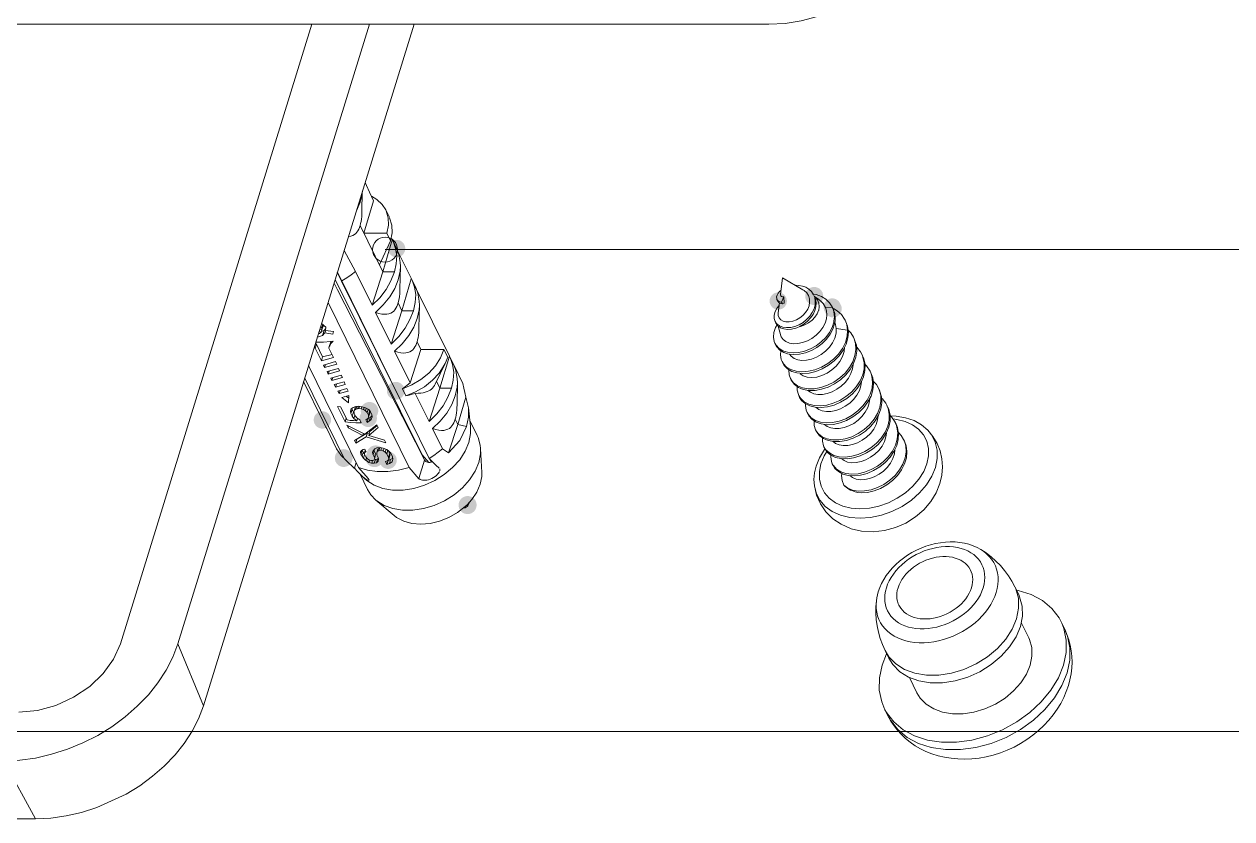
# Model space of a CAD drawing. Header units: millimetres. Extents: x 0 to 260, y 22 to 203.
# Drawn here: x 92.14 to 109.76, y 33.95 to 45.55 of the extents above; entities that cross this region are included whole.
import ezdxf

# ---------------------------------------------------------------- set-up
doc = ezdxf.new("R2010")
doc.units = ezdxf.units.MM

msp = doc.modelspace()

# ---------------------------------------------------------------- hatches: boundary and pattern name
h = msp.add_hatch(color=7)
edge = h.paths.add_edge_path()
edge.add_arc((97.571454, 42.271915), 0.126935, 0, 360)
h = msp.add_hatch(color=7)
edge = h.paths.add_edge_path()
edge.add_arc((103.140157, 41.50614), 0.126264, 0, 360)
h = msp.add_hatch(color=7)
edge = h.paths.add_edge_path()
edge.add_arc((103.664385, 41.579412), 0.131782, 0, 360)
h = msp.add_hatch(color=7)
edge = h.paths.add_edge_path()
edge.add_arc((103.92731, 41.418898), 0.126607, 0, 360)
h = msp.add_hatch(color=7)
edge = h.paths.add_edge_path()
edge.add_arc((103.939728, 41.393392), 0.126672, 0, 360)
h = msp.add_hatch(color=7)
edge = h.paths.add_edge_path()
edge.add_arc((97.559354, 40.196664), 0.12984, 0, 360)
h = msp.add_hatch(color=7)
edge = h.paths.add_edge_path()
edge.add_arc((97.17592, 39.904811), 0.128596, 0, 360)
h = msp.add_hatch(color=7)
edge = h.paths.add_edge_path()
edge.add_arc((96.488885, 39.770826), 0.126837, 0, 360)
h = msp.add_hatch(color=7)
edge = h.paths.add_edge_path()
edge.add_arc((97.157505, 39.794533), 0.126935, 0, 360)
h = msp.add_hatch(color=7)
edge = h.paths.add_edge_path()
edge.add_arc((96.799718, 39.214884), 0.130112, 0, 360)
h = msp.add_hatch(color=7)
edge = h.paths.add_edge_path()
edge.add_arc((97.247992, 39.21252), 0.130087, 0, 360)
h = msp.add_hatch(color=7)
edge = h.paths.add_edge_path()
edge.add_arc((97.265561, 39.269388), 0.130087, 0, 360)
h = msp.add_hatch(color=7)
edge = h.paths.add_edge_path()
edge.add_arc((97.44777, 39.182146), 0.126308, 0, 360)
h = msp.add_hatch(color=7)
edge = h.paths.add_edge_path()
edge.add_arc((98.607492, 38.528801), 0.131782, 0, 360)

# ---------------------------------------------------------------- linework, layer by layer
at = {"color": 7, "lineweight": 0}
for points in [[(104.415343, 46.014076), (104.371246, 45.982678), (104.161784, 45.852195), (103.940151, 45.743142), (103.711551, 45.657594), (103.475543, 45.595328), (103.240946, 45.558639), (103.004232, 45.546292)], [(103.004408, 45.546574), (40.881653, 45.546574)], [(96.336062, 45.546574), (93.541709, 36.504174)], [(97.173733, 45.546574), (94.37938, 36.504174)], [(97.826936, 45.546574), (94.753183, 35.599652)], [(97.11309, 43.236303), (97.194582, 43.053212)], [(97.039571, 42.948296), (97.067088, 43.074943), (97.068852, 43.090818)], [(97.065747, 42.811841), (97.071039, 43.100413)], [(97.194582, 43.053353), (97.203754, 43.032539)], [(97.203895, 43.03268), (97.232823, 42.967416)], [(97.414221, 42.834948), (97.362363, 42.914676), (97.281224, 42.989465), (97.204671, 43.03462)], [(96.981504, 42.807396), (96.988559, 42.821154), (97.039712, 42.948154)], [(97.232823, 42.967592), (97.093828, 42.495929)], [(97.429038, 42.495929), (97.453027, 42.610934), (97.449852, 42.721706), (97.41916, 42.824365), (97.414221, 42.834948)], [(97.414221, 42.834948), (97.466079, 42.728762)], [(97.038336, 42.608959), (97.04645, 42.636828), (97.053153, 42.66752), (97.058445, 42.702092), (97.062325, 42.740545), (97.065148, 42.784642), (97.065853, 42.810747)], [(97.484494, 42.382934), (97.507425, 42.501467), (97.502839, 42.615414), (97.470031, 42.720542)], [(96.868509, 42.444599), (96.905198, 42.451302), (96.931656, 42.46118), (96.95494, 42.474938), (96.974342, 42.491166), (96.991276, 42.510216), (97.00574, 42.531383), (97.018087, 42.554666), (97.029023, 42.580772), (97.038195, 42.608994)], [(97.371323, 41.930602), (97.038301, 42.608994)], [(97.093828, 42.495929), (97.428967, 42.495929)], [(97.484494, 42.382934), (97.429108, 42.495823)], [(97.484494, 42.382934), (97.3201, 42.035448)], [(97.371323, 41.930602), (97.508907, 42.39768)], [(97.508942, 42.397751), (97.49342, 42.429501)], [(97.508942, 42.397751), (97.519525, 42.377642)], [(97.570114, 42.274419), (97.519314, 42.377783)], [(97.538928, 41.930602), (97.566853, 42.049213), (97.572883, 42.164582), (97.557085, 42.274792), (97.519525, 42.377924)], [(96.970638, 41.939563), (96.805538, 42.241541)], [(97.786437, 41.832424), (97.572301, 42.26881)], [(97.626593, 42.012588), (97.625182, 42.068327), (97.604368, 42.186154), (97.572618, 42.26941)], [(96.970638, 41.939563), (96.908549, 41.889116), (96.842933, 41.842549), (96.774141, 41.799157)], [(96.970638, 41.939563), (97.214055, 41.443557)], [(97.594385, 41.817608), (97.621901, 41.944255), (97.626488, 42.012694)], [(97.620737, 41.681188), (97.626734, 42.012447)], [(97.942153, 39.257887), (97.564328, 39.996251), (97.137114, 40.831982), (96.708489, 41.670887), (96.6591, 41.767548)], [(96.675751, 41.821735), (97.94681, 39.260216)], [(96.76825, 41.795912), (96.706514, 41.920795)], [(96.774282, 41.799016), (96.707607, 41.924605)], [(97.556144, 40.203226), (96.768391, 41.796017)], [(98.044847, 39.209662), (96.774141, 41.799051)], [(97.214055, 41.443451), (97.324998, 41.554648), (97.417123, 41.674477), (97.488941, 41.800589), (97.538963, 41.930637)], [(97.214055, 41.443451), (97.371394, 41.930637)], [(97.264679, 41.34044), (97.376509, 41.449096), (97.470348, 41.566924), (97.543373, 41.690396), (97.594526, 41.817749)], [(97.538928, 41.930602), (97.371359, 41.930602)], [(97.648818, 41.365276), (97.786402, 41.832354)], [(97.786437, 41.832424), (97.796668, 41.812316)], [(97.847609, 41.709093), (97.796809, 41.812457)], [(97.816247, 41.365276), (97.844171, 41.483886), (97.850202, 41.599256), (97.834404, 41.709466), (97.796844, 41.812598)], [(103.172154, 41.600896), (103.203904, 41.845018)], [(103.500308, 41.671875), (103.203975, 41.845089)], [(97.593362, 41.478271), (97.601123, 41.50614), (97.608178, 41.536832), (97.61347, 41.571404), (97.617351, 41.609857), (97.61982, 41.653954), (97.620878, 41.680059)], [(98.341286, 40.701736), (97.849514, 41.703625)], [(97.904088, 41.447261), (97.902677, 41.503), (97.881863, 41.620828), (97.850113, 41.704084)], [(103.179563, 41.661891), (103.163335, 41.64778), (103.138993, 41.619911), (103.123118, 41.592041), (103.11571, 41.56523), (103.116768, 41.540889), (103.121354, 41.528189)], [(103.220732, 41.568864), (103.201329, 41.567806), (103.185807, 41.572392), (103.175576, 41.581917), (103.171696, 41.595675)], [(103.656377, 41.595746), (103.623216, 41.645487), (103.585469, 41.679707), (103.540666, 41.706165), (103.491277, 41.724509), (103.43836, 41.734387), (103.391441, 41.735798)], [(103.500308, 41.671875), (103.520064, 41.658822), (103.554636, 41.626014), (103.580389, 41.585444), (103.595205, 41.538525), (103.598028, 41.488078)], [(103.926287, 41.421085), (103.888893, 41.479646), (103.835271, 41.531858), (103.769654, 41.57278), (103.694865, 41.600296), (103.658529, 41.60841)], [(103.667242, 41.569569), (103.660187, 41.587561)], [(96.571894, 41.48515), (97.752994, 39.0785)], [(97.264679, 41.34044), (97.313009, 41.325624), (97.356401, 41.316804), (97.395206, 41.312924), (97.429426, 41.314687), (97.460117, 41.320332), (97.486576, 41.330562), (97.509506, 41.344321), (97.529262, 41.360549), (97.546195, 41.379246), (97.560659, 41.400765), (97.573006, 41.424049), (97.583942, 41.450154), (97.593468, 41.478376)], [(97.593362, 41.478271), (97.648748, 41.365382)], [(97.871703, 41.252246), (97.89922, 41.378893), (97.904159, 41.447332)], [(97.898056, 41.115827), (97.904053, 41.447085)], [(103.149964, 41.438301), (103.124917, 41.405845), (103.095989, 41.352576), (103.081526, 41.300012), (103.081173, 41.250976), (103.094226, 41.208995)], [(103.109113, 41.185077), (103.121813, 41.170613), (103.159913, 41.142744), (103.207538, 41.124752), (103.262218, 41.117696), (103.321485, 41.121224), (103.382868, 41.135688), (103.443899, 41.160382), (103.501754, 41.193896), (103.554318, 41.23623), (103.599827, 41.284208), (103.63581, 41.337124), (103.661563, 41.39251), (103.676379, 41.448602), (103.679554, 41.503988), (103.671441, 41.556199), (103.667207, 41.569605)], [(103.121531, 41.528224), (103.138464, 41.507057)], [(103.121531, 41.528224), (103.133878, 41.502824)], [(103.133913, 41.502718), (103.154021, 41.479787)], [(103.13737, 41.332538), (103.15642, 41.478588)], [(103.598169, 41.488254), (103.589349, 41.437454), (103.569594, 41.38736), (103.539255, 41.339029), (103.500449, 41.295637), (103.454941, 41.258949), (103.404846, 41.230021), (103.352635, 41.210265), (103.300777, 41.200388), (103.252094, 41.20074), (103.209408, 41.211324), (103.175188, 41.231079), (103.150846, 41.259654), (103.137794, 41.295285), (103.137441, 41.332679)], [(103.141674, 41.505117), (103.163546, 41.494886), (103.189652, 41.490653)], [(103.156138, 41.478271), (103.175894, 41.469804), (103.201999, 41.465218)], [(103.189581, 41.490653), (103.201929, 41.465253)], [(103.220732, 41.568864), (103.189687, 41.490547)], [(103.201964, 41.465182), (103.226306, 41.476119)], [(103.220732, 41.568864), (103.226376, 41.476083)], [(103.409009, 41.114804), (103.456281, 41.134912), (103.514137, 41.168426), (103.567054, 41.210406), (103.612209, 41.258737), (103.648193, 41.311654), (103.673945, 41.36704), (103.688762, 41.423484), (103.691937, 41.478518), (103.683823, 41.530729), (103.668654, 41.57024)], [(103.766267, 41.498238), (103.731342, 41.528224), (103.669959, 41.572321)], [(103.679625, 41.563361), (103.713844, 41.524202), (103.733953, 41.47693), (103.739244, 41.424366), (103.729719, 41.36898)], [(103.766267, 41.498238), (103.794489, 41.467899), (103.827298, 41.413571)], [(103.827262, 41.413501), (103.928157, 41.416676)], [(103.827262, 41.413501), (103.843843, 41.361995), (103.849135, 41.306256), (103.843843, 41.248753)], [(103.928192, 41.416605), (103.940892, 41.391205)], [(103.937506, 41.395227), (103.928333, 41.416746)], [(97.264679, 41.34044), (97.491515, 40.877949)], [(97.491374, 40.878125), (97.602515, 40.989322), (97.694706, 41.10915), (97.766458, 41.235263), (97.816282, 41.365311)], [(97.491374, 40.878125), (97.648712, 41.365311)], [(97.542032, 40.775114), (97.653863, 40.883769), (97.747702, 41.001597), (97.820727, 41.125069), (97.87188, 41.252422)], [(97.816247, 41.365276), (97.648677, 41.365276)], [(103.843808, 41.248824), (103.824758, 41.18356), (103.792302, 41.120413), (103.748205, 41.060088), (103.693877, 41.006466), (103.632141, 40.960957), (103.565466, 40.924621), (103.495969, 40.899574), (103.427177, 40.885816), (103.361913, 40.883699), (103.302647, 40.893577), (103.251494, 40.914743), (103.211277, 40.945435), (103.183408, 40.984946), (103.177763, 40.998352)], [(103.452613, 41.132372), (103.466724, 41.136252), (103.526343, 41.158125), (103.582788, 41.189169), (103.633235, 41.227269), (103.675568, 41.271366), (103.708024, 41.318991), (103.729543, 41.369086)], [(103.952992, 41.217109), (103.958284, 41.27567), (103.951229, 41.349048), (103.938881, 41.390676)], [(103.968691, 41.215416), (103.970808, 41.250341), (103.963399, 41.323719), (103.940822, 41.391099)], [(104.114565, 41.227446), (104.107862, 41.240498), (104.06059, 41.307879), (103.997442, 41.363971), (103.94382, 41.396426)], [(96.440978, 41.061393), (96.470611, 41.053985)], [(96.450785, 41.093108), (96.481477, 41.086052)], [(96.463379, 41.133748), (96.482429, 41.116109)], [(96.480595, 41.086546), (96.470717, 41.054091)], [(96.472657, 41.060723), (96.512874, 41.074128)], [(96.477314, 41.179221), (96.537639, 41.124187)], [(96.503137, 41.155444), (96.481618, 41.086299)], [(96.482323, 41.116179), (96.481618, 41.086193)], [(96.496434, 41.161653), (96.482323, 41.116144)], [(96.512803, 41.074164), (96.490578, 41.00255)], [(96.512803, 41.074164), (96.536439, 41.100622)], [(96.536581, 41.075539), (96.52635, 41.042026)], [(96.53778, 41.124117), (96.536369, 41.075434)], [(96.536404, 41.075539), (96.650704, 41.059312)], [(96.639062, 41.023857), (96.650704, 41.059488)], [(96.650069, 41.059347), (96.639133, 41.023716)], [(97.87068, 40.912909), (97.878794, 40.940778), (97.885497, 40.97147), (97.890789, 41.006042), (97.894669, 41.044495), (97.897491, 41.088592), (97.898197, 41.114698)], [(103.122201, 41.160629), (103.098918, 41.118296), (103.074576, 41.048093), (103.068226, 40.980007), (103.079162, 40.917213), (103.090098, 40.889696)], [(103.094296, 41.208854), (103.109113, 41.185218)], [(103.094296, 41.208854), (103.106643, 41.183454)], [(103.106714, 41.183348), (103.134231, 41.145248)], [(103.107067, 40.861227), (103.150811, 40.815013), (103.208314, 40.780441), (103.277106, 40.758216), (103.355069, 40.749749), (103.438678, 40.755394), (103.524756, 40.775149), (103.610128, 40.80831), (103.691972, 40.853466), (103.766761, 40.909557), (103.832025, 40.974116), (103.885294, 41.04573), (103.924806, 41.121577), (103.9495, 41.199188), (103.953028, 41.21718)], [(103.140475, 41.138581), (103.177516, 40.998528)], [(103.142203, 41.137875), (103.172189, 41.117061), (103.219814, 41.099423), (103.274495, 41.092014), (103.333762, 41.095895), (103.395498, 41.110359), (103.408903, 41.114945)], [(103.208173, 40.598055), (103.226164, 40.567363), (103.273789, 40.517269), (103.336584, 40.479874), (103.412784, 40.456238), (103.498509, 40.447771), (103.591289, 40.454827), (103.687245, 40.477757), (103.782848, 40.515857), (103.873864, 40.568069), (103.957826, 40.632627), (104.030145, 40.707416), (104.089059, 40.789966), (104.132098, 40.877807), (104.157145, 40.967413), (104.163495, 41.056313)], [(103.213676, 40.592869), (103.261301, 40.542774), (103.324096, 40.50538), (103.399943, 40.481744), (103.486021, 40.472924), (103.578801, 40.480333), (103.674757, 40.503263), (103.770359, 40.541363), (103.861376, 40.593574), (103.944984, 40.658133), (104.017657, 40.732569), (104.076571, 40.815472), (104.119609, 40.903313), (104.144657, 40.992919), (104.151007, 41.081819)], [(103.299648, 40.730664), (103.367381, 40.723961), (103.45099, 40.729958), (103.53742, 40.749714), (103.622792, 40.782522), (103.704284, 40.827678), (103.779073, 40.884122), (103.844337, 40.949033), (103.897959, 41.020294), (103.93747, 41.096142), (103.961812, 41.173753), (103.968515, 41.215381)], [(103.986577, 41.10549), (103.982696, 41.035993), (103.963999, 40.96579), (103.931191, 40.896999), (103.886035, 40.832793), (103.830296, 40.774937), (103.766091, 40.725549), (103.696946, 40.68639), (103.62498, 40.657815), (103.553366, 40.642646), (103.485633, 40.639118), (103.423896, 40.647937), (103.37098, 40.668399), (103.329352, 40.699443), (103.305716, 40.730135)], [(103.965904, 41.199223), (103.977193, 41.165709), (103.986718, 41.105384)], [(103.986577, 41.10549), (104.150971, 41.081854)], [(104.125959, 41.201622), (104.114671, 41.227375)], [(104.150936, 41.081713), (104.138236, 41.164263), (104.125889, 41.201657)], [(104.161272, 41.083124), (104.151042, 41.138863), (104.127053, 41.202363)], [(104.150936, 41.081713), (104.163283, 41.056313)], [(104.175207, 41.067955), (104.161096, 41.081713)], [(104.163319, 41.056242), (104.161202, 41.083054)], [(104.236344, 40.97976), (104.198949, 41.040085), (104.175313, 41.067955)], [(96.401361, 40.875021), (96.387602, 40.888073)], [(96.392753, 40.904654), (96.506347, 40.905712), (96.605478, 40.91559)], [(96.415648, 40.979407), (96.490437, 41.002338)], [(96.429442, 41.02421), (96.448492, 41.030207)], [(96.448386, 41.030066), (96.470611, 41.054055)], [(96.490578, 41.002479), (96.526209, 41.04199)], [(96.526244, 41.042096), (96.639133, 41.023752)], [(96.589638, 40.840589), (96.59493, 40.854348), (96.615391, 40.889626), (96.645024, 40.921728)], [(96.607383, 40.898092), (96.589744, 40.840589)], [(96.605478, 40.915661), (96.644989, 40.922011)], [(96.615638, 40.918765), (96.607524, 40.897951)], [(97.542032, 40.775114), (97.590716, 40.760297), (97.633755, 40.751478), (97.67256, 40.747597), (97.707132, 40.749361), (97.737471, 40.755006), (97.76393, 40.765236), (97.787213, 40.778994), (97.806616, 40.795222), (97.823549, 40.813919), (97.838013, 40.835439), (97.850713, 40.858722), (97.861296, 40.884828), (97.870821, 40.91305)], [(97.87068, 40.912909), (97.926066, 40.80002)], [(103.090169, 40.889837), (103.10428, 40.865143)], [(103.090169, 40.889484), (103.102869, 40.864437)], [(103.330128, 40.349311), (103.375989, 40.286164), (103.433139, 40.243831), (103.504753, 40.21455), (103.587303, 40.200086), (103.677967, 40.201497), (103.773217, 40.218783), (103.869172, 40.251239), (103.962306, 40.297806), (104.049442, 40.358131), (104.126347, 40.429744), (104.190906, 40.509472), (104.239942, 40.59555), (104.271692, 40.684803), (104.28545, 40.774408), (104.279453, 40.861192), (104.254759, 40.942331), (104.248761, 40.954325)], [(103.331504, 40.350334), (103.363607, 40.311881), (103.420757, 40.269195), (103.492371, 40.240267), (103.574921, 40.225451), (103.665584, 40.226862), (103.760834, 40.243795), (103.85679, 40.276604), (103.949923, 40.323523), (104.037059, 40.383848), (104.113965, 40.454756), (104.178171, 40.534837), (104.227559, 40.621267), (104.259309, 40.71052), (104.272715, 40.799773), (104.267071, 40.886909), (104.247668, 40.95429)], [(104.247738, 40.954254), (104.236449, 40.979654)], [(96.383616, 40.817835), (96.369858, 40.830535)], [(96.383616, 40.817835), (96.47428, 40.632627)], [(96.401361, 40.875021), (96.383722, 40.817871)], [(96.492131, 40.690024), (96.401467, 40.874879)], [(96.492131, 40.690024), (96.629714, 40.725302)], [(96.584629, 40.817835), (96.589568, 40.840413)], [(96.651304, 40.682086), (96.584629, 40.817906)], [(97.542032, 40.775114), (97.768869, 40.312622)], [(97.656227, 40.223546), (97.795927, 40.282107), (97.926102, 40.360424), (98.04146, 40.454968), (98.138121, 40.562565), (98.212204, 40.678982), (98.261241, 40.799985)], [(97.768869, 40.312799), (97.926208, 40.799985)], [(97.926137, 40.799914), (98.261276, 40.799914)], [(98.26117, 40.799914), (98.316909, 40.687025)], [(103.102763, 40.864331), (103.119696, 40.835756), (103.163088, 40.789543), (103.220591, 40.754618), (103.289735, 40.732745)], [(103.177164, 40.780617), (103.172225, 40.720645), (103.183866, 40.653264), (103.195508, 40.623631)], [(103.45226, 40.100567), (103.480835, 40.05647), (103.53234, 40.009198), (103.598663, 39.975331), (103.677332, 39.955223), (103.765526, 39.950284), (103.859365, 39.961573), (103.955321, 39.988384), (104.050218, 40.030012), (104.139824, 40.085398), (104.220963, 40.152779), (104.29046, 40.229684), (104.345493, 40.313998), (104.384299, 40.402192), (104.40476, 40.492151), (104.406171, 40.580345), (104.388179, 40.663954), (104.370893, 40.705581)], [(103.453812, 40.101591), (103.468276, 40.081835), (103.519781, 40.034916), (103.586104, 40.000696), (103.664773, 39.980588), (103.752968, 39.976002), (103.846806, 39.986938), (103.943115, 40.013749), (104.037659, 40.055377), (104.127265, 40.110763), (104.208404, 40.178143), (104.277901, 40.255402), (104.332934, 40.339363), (104.37174, 40.42791), (104.392201, 40.517868), (104.393612, 40.606063), (104.375973, 40.689318), (104.369976, 40.705193)], [(104.101124, 40.767882), (104.077135, 40.694857), (104.037271, 40.623243), (103.984707, 40.557626), (103.922971, 40.501535), (103.852416, 40.454615), (103.776568, 40.419337), (103.700368, 40.397465), (103.628754, 40.390057), (103.561727, 40.395349), (103.503166, 40.414399), (103.457304, 40.44509)], [(104.108885, 40.828877), (104.101124, 40.767847)], [(104.358475, 40.731017), (104.339425, 40.765236), (104.28545, 40.830853)], [(104.36987, 40.705193), (104.358581, 40.730946)], [(97.015794, 39.078394), (96.286955, 40.563588)], [(96.474386, 40.632486), (96.651128, 40.682227)], [(96.492131, 40.690024), (96.474492, 40.632521)], [(96.504019, 40.572549), (96.680761, 40.621938)], [(96.504019, 40.572549), (96.521658, 40.536213)], [(96.534852, 40.579075), (96.521446, 40.536389)], [(96.521587, 40.536389), (96.698329, 40.585778)], [(96.698506, 40.585637), (96.680867, 40.621973)], [(97.706004, 40.122263), (97.846056, 40.179766), (97.97729, 40.256319), (98.093706, 40.349099), (98.191073, 40.454227), (98.266567, 40.568527), (98.280679, 40.596397)], [(98.134241, 40.293149), (98.280996, 40.596185)], [(98.341286, 40.701736), (98.203702, 40.234658)], [(98.28082, 40.596326), (98.316803, 40.68699)], [(98.341286, 40.701736), (98.351516, 40.681628)], [(98.402422, 40.578405), (98.351622, 40.681769)], [(98.371096, 40.234588), (98.39902, 40.353198), (98.40505, 40.468568), (98.389253, 40.578778), (98.351693, 40.68191)], [(98.53609, 40.304861), (98.404504, 40.572972)], [(98.458937, 40.316573), (98.457526, 40.372312), (98.436712, 40.49014), (98.404962, 40.573396)], [(103.195579, 40.623525), (103.20969, 40.598831)], [(103.195579, 40.623525), (103.208279, 40.598125)], [(104.23084, 40.578052), (104.223432, 40.519138)], [(104.480607, 40.482273), (104.429807, 40.558826), (104.407582, 40.582109)], [(96.230475, 40.380638), (96.80515, 39.209768)], [(96.556901, 40.477122), (96.722001, 40.523336)], [(96.556901, 40.477122), (96.574539, 40.441139)], [(96.58791, 40.484002), (96.574504, 40.441316)], [(96.574645, 40.44128), (96.739745, 40.487141)], [(96.609782, 40.382049), (96.76324, 40.424735)], [(96.609782, 40.382049), (96.627421, 40.345713)], [(96.627527, 40.345854), (96.780985, 40.388893)], [(96.640968, 40.388928), (96.627562, 40.345889)], [(96.739675, 40.487106), (96.722036, 40.523442)], [(96.780844, 40.388928), (96.763205, 40.424911)], [(103.295344, 40.504322), (103.299225, 40.428827), (103.317569, 40.374852)], [(103.31771, 40.374782), (103.331469, 40.35044)], [(103.31771, 40.374782), (103.330057, 40.349382)], [(104.223256, 40.519138), (104.201031, 40.450347), (104.164694, 40.382261), (104.116717, 40.319466), (104.059567, 40.264433), (103.995714, 40.218219), (103.926217, 40.181883), (103.85425, 40.156483), (103.784753, 40.14343), (103.719489, 40.142019), (103.660222, 40.152602), (103.609422, 40.174122), (103.573439, 40.202344)], [(103.574391, 39.851824), (103.587797, 39.828541), (103.632952, 39.777035), (103.693983, 39.737877), (103.768419, 39.712124), (103.853439, 39.701541), (103.945514, 39.706832), (104.041469, 39.727646), (104.137072, 39.763982), (104.229147, 39.814429), (104.313814, 39.877577), (104.387897, 39.950954), (104.448928, 40.033152), (104.49373, 40.120288), (104.521247, 40.209893), (104.529714, 40.299146), (104.51913, 40.384518), (104.493025, 40.456838)], [(103.575591, 39.852882), (103.620394, 39.802082), (103.681777, 39.762924), (103.756213, 39.737524), (103.84088, 39.727293), (103.933308, 39.732232), (104.02891, 39.753399), (104.124513, 39.789382), (104.216588, 39.839829), (104.301255, 39.902977), (104.375691, 39.976707), (104.436369, 40.058552), (104.481171, 40.145688), (104.508688, 40.235293), (104.517155, 40.324546), (104.506924, 40.409918), (104.492108, 40.456485)], [(104.492002, 40.45645), (104.480713, 40.482203)], [(96.500915, 39.747437), (96.214812, 40.329873)], [(96.66284, 40.28694), (96.804304, 40.326451)], [(96.66284, 40.28694), (96.680479, 40.250604)], [(96.693849, 40.294172), (96.680443, 40.25078)], [(96.680584, 40.25078), (96.822048, 40.290291)], [(96.715897, 40.191866), (96.845367, 40.228203)], [(96.715897, 40.191866), (96.733536, 40.15553)], [(96.733466, 40.155671), (96.863288, 40.192007)], [(96.746907, 40.199098), (96.733501, 40.155707)], [(96.822013, 40.290397), (96.804374, 40.326733)], [(96.863182, 40.191866), (96.845543, 40.228203)], [(97.656227, 40.223546), (97.768763, 40.312799)], [(97.656227, 40.223546), (97.705968, 40.122299)], [(98.134064, 40.293149), (98.12207, 40.271277), (98.10937, 40.252579), (98.095259, 40.235646), (98.079384, 40.220477), (98.061039, 40.207071), (98.040578, 40.194724), (98.016942, 40.184141), (97.990484, 40.175321), (97.960145, 40.168266), (97.925925, 40.162974), (97.887472, 40.159799), (97.844786, 40.158388)], [(98.203667, 40.234588), (98.046328, 39.747402)], [(98.046399, 39.747437), (98.157336, 39.858634), (98.249422, 39.978462), (98.321136, 40.104575), (98.370954, 40.234623)], [(98.154384, 40.334847), (98.203773, 40.234658)], [(98.371096, 40.234588), (98.203526, 40.234588)], [(98.426729, 40.121593), (98.454245, 40.24824), (98.458831, 40.316679)], [(98.452905, 39.985174), (98.458902, 40.316432)], [(98.53609, 40.304861), (98.551259, 40.236775), (98.565723, 40.169042), (98.580187, 40.102367)], [(103.417299, 40.254202), (103.417299, 40.205872), (103.433527, 40.139902), (103.439877, 40.126144)], [(104.345211, 40.270395), (104.323339, 40.201956), (104.287002, 40.13387), (104.239025, 40.071075), (104.181875, 40.015689), (104.118375, 39.969828), (104.04923, 39.933492), (103.977616, 39.908092), (103.907766, 39.894686), (103.84215, 39.893275), (103.782883, 39.903506), (103.732083, 39.925025), (103.695041, 39.953953)], [(103.696347, 39.60308), (103.741149, 39.540639), (103.798299, 39.498305), (103.868855, 39.469025), (103.950699, 39.454208), (104.040658, 39.454914), (104.135202, 39.471141), (104.230805, 39.502891), (104.323938, 39.549105), (104.410722, 39.608019), (104.488333, 39.678222), (104.553244, 39.757244), (104.602986, 39.842969), (104.636499, 39.931516), (104.651316, 40.020769), (104.647083, 40.107552), (104.624152, 40.188339), (104.61498, 40.208094)], [(103.697899, 39.604139), (103.725768, 39.569214), (103.78186, 39.525822), (103.852063, 39.495483), (103.933554, 39.479961), (104.023513, 39.479961), (104.118057, 39.495483), (104.214013, 39.526527), (104.307852, 39.572036), (104.394988, 39.63095), (104.472952, 39.701152), (104.538568, 39.780175), (104.589368, 39.865547), (104.623235, 39.954447), (104.638757, 40.044052), (104.634877, 40.130836), (104.614063, 40.208094)], [(104.352972, 40.328638), (104.345211, 40.27043)], [(104.602562, 40.233565), (104.571165, 40.285776), (104.526362, 40.336576)], [(104.612228, 40.212539), (104.602703, 40.233706)], [(96.77206, 40.097463), (96.876482, 40.126391)], [(96.77206, 40.097463), (96.87119, 40.021616)], [(96.840428, 40.115031), (96.874647, 40.089279)], [(96.876588, 40.126391), (96.870943, 40.021616)], [(97.844681, 40.158458), (97.800583, 40.1447), (97.754369, 40.132706), (97.706039, 40.122122)], [(97.844681, 40.158458), (98.046469, 39.747472)], [(98.097022, 39.644426), (98.208853, 39.753081), (98.302339, 39.870909), (98.375717, 39.994381), (98.42687, 40.121734)], [(98.580046, 40.102296), (98.464335, 39.702952)], [(98.580046, 40.102296), (98.618146, 39.945663)], [(103.439842, 40.126073), (103.453953, 40.101732)], [(103.439842, 40.126073), (103.452189, 40.100673)], [(103.539255, 40.004788), (103.538549, 39.983269), (103.547369, 39.91483), (103.561832, 39.877436)], [(104.467343, 40.021686), (104.44547, 39.953248), (104.409487, 39.885867), (104.361509, 39.823072), (104.304712, 39.767686), (104.240859, 39.721472), (104.172068, 39.685136), (104.100454, 39.659736), (104.030604, 39.645978), (103.964987, 39.644567), (103.90572, 39.654798), (103.85492, 39.676317), (103.816115, 39.70595)], [(104.475104, 40.083352), (104.467343, 40.021616)], [(104.724694, 39.984821), (104.707408, 40.015866), (104.654491, 40.082188)], [(96.710535, 39.968629), (96.754633, 39.96122)], [(96.710535, 39.968629), (96.820249, 39.745673)], [(96.848013, 39.770861), (96.754527, 39.961361)], [(96.89779, 39.898673), (96.909431, 39.931128)], [(96.89779, 39.898673), (96.904845, 39.865864)], [(96.922237, 39.923156), (96.904598, 39.866006)], [(96.904669, 39.86597), (96.924072, 39.826812)], [(96.909326, 39.931058), (96.936842, 39.951166)], [(96.919133, 39.937972), (96.922308, 39.923156)], [(96.941534, 39.883856), (96.922131, 39.923014)], [(96.941534, 39.883856), (96.923895, 39.826706)], [(96.923966, 39.826671), (96.949366, 39.79351)], [(96.936877, 39.95106), (96.977447, 39.96623)], [(96.941534, 39.883856), (96.950001, 39.87292)], [(96.964782, 39.948626), (96.947143, 39.891476)], [(96.947214, 39.891441), (96.956033, 39.911902)], [(96.947214, 39.891441), (96.950742, 39.865335)], [(96.963406, 39.839441), (96.949295, 39.79358)], [(96.970144, 39.826001), (96.950742, 39.865159)], [(96.972367, 39.964501), (96.956139, 39.911937)], [(96.956174, 39.911761), (96.978047, 39.925872)], [(96.964782, 39.948626), (96.971838, 39.964148)], [(96.970144, 39.826001), (96.992017, 39.799895)], [(96.977376, 39.966194), (97.015476, 39.969722)], [(96.97787, 39.925907), (97.002917, 39.934021)], [(96.990641, 39.967253), (96.977941, 39.925978)], [(97.003023, 39.934162), (97.022073, 39.935926)], [(97.014065, 39.970004), (97.003129, 39.934021)], [(97.015441, 39.969652), (97.070122, 39.962243)], [(97.021967, 39.935891), (97.05407, 39.93201)], [(97.031634, 39.967253), (97.022109, 39.935856)], [(97.063489, 39.962772), (97.053964, 39.932081)], [(97.054035, 39.932116), (97.089313, 39.922944)], [(97.070051, 39.962067), (97.118734, 39.948309)], [(97.089348, 39.922803), (97.118629, 39.905869)], [(97.098979, 39.953812), (97.089454, 39.922767)], [(97.118452, 39.905905), (97.14103, 39.88121)], [(97.129459, 39.941747), (97.118523, 39.905764)], [(97.118629, 39.948309), (97.164137, 39.921145)], [(97.154965, 39.926577), (97.140854, 39.881069)], [(97.14103, 39.881104), (97.160433, 39.841946)], [(97.160292, 39.84184), (97.163467, 39.813971)], [(97.178389, 39.900049), (97.160397, 39.84184)], [(97.181494, 39.872144), (97.163502, 39.813936)], [(97.164102, 39.921074), (97.190207, 39.89003)], [(97.178389, 39.900049), (97.181564, 39.872179)], [(97.209398, 39.850801), (97.189996, 39.889959)], [(97.190983, 39.810161), (97.213208, 39.829916)], [(97.209398, 39.850801), (97.215748, 39.815876)], [(98.425529, 39.782256), (98.433643, 39.810126), (98.440346, 39.840817), (98.445638, 39.875389), (98.449518, 39.913842), (98.45234, 39.957939), (98.453046, 39.984045)], [(98.592605, 39.675082), (98.620033, 39.80905), (98.618358, 39.945663)], [(98.64979, 39.682349), (98.618393, 39.945874)], [(103.561797, 39.87733), (103.575203, 39.854046)], [(103.561797, 39.87733), (103.574497, 39.85193)], [(103.818478, 39.354372), (103.853756, 39.302514), (103.907378, 39.257358), (103.975464, 39.225255), (104.055192, 39.207264), (104.143739, 39.204794), (104.237578, 39.217847), (104.333181, 39.246422), (104.427373, 39.289461), (104.515567, 39.346258), (104.595295, 39.414344), (104.663028, 39.491955), (104.716298, 39.576269), (104.752987, 39.664464), (104.771684, 39.753716), (104.771684, 39.841205), (104.752281, 39.923402), (104.737112, 39.959386)], [(103.820031, 39.355042), (103.834142, 39.335992), (103.885294, 39.289073), (103.951617, 39.254501), (104.029933, 39.234392), (104.117775, 39.229806), (104.211261, 39.240389), (104.307217, 39.266848), (104.401761, 39.308123), (104.491367, 39.363156), (104.572506, 39.430184), (104.642356, 39.506737), (104.697742, 39.590345), (104.7369, 39.678539), (104.758067, 39.768498), (104.760183, 39.856339), (104.74325, 39.939595), (104.736194, 39.958998)], [(104.597059, 39.829775), (104.589298, 39.772978)], [(104.736053, 39.958962), (104.724764, 39.984715)], [(104.846826, 39.736077), (104.794262, 39.814747), (104.773095, 39.836619)], [(105.320888, 39.622377), (105.229872, 39.699636), (105.120511, 39.760666), (104.995274, 39.803705), (104.858397, 39.826283), (104.78008, 39.830163)], [(96.500915, 39.747437), (96.489979, 39.768604)], [(96.540884, 39.664746), (96.500315, 39.746943)], [(96.540884, 39.664746), (96.551468, 39.644285)], [(97.055764, 39.72814), (96.974977, 39.72814), (96.896308, 39.734137), (96.820108, 39.745779)], [(96.835771, 39.796014), (96.820249, 39.745567)], [(96.845931, 39.693003), (97.108045, 39.563534)], [(96.845931, 39.693003), (96.865334, 39.653845)], [(96.848013, 39.770861), (96.895285, 39.765217), (96.943616, 39.761689), (96.993004, 39.760278)], [(96.865228, 39.653739), (97.080776, 39.543672)], [(96.872813, 39.678187), (96.865405, 39.653845)], [(96.949295, 39.793616), (96.99304, 39.760102)], [(96.992193, 39.799824), (97.033115, 39.774072)], [(97.003023, 39.79291), (96.993146, 39.760102)], [(97.000801, 39.785008), (97.015265, 39.784655)], [(97.055764, 39.72814), (97.033186, 39.774001)], [(97.108116, 39.563463), (97.283446, 39.699988)], [(97.121733, 39.773613), (97.153836, 39.791605)], [(97.121733, 39.773613), (97.141136, 39.734455)], [(97.14103, 39.734349), (97.173133, 39.752341)], [(97.158739, 39.791887), (97.141101, 39.734384)], [(97.153765, 39.791534), (97.16329, 39.813759)], [(97.158739, 39.791887), (97.190842, 39.810231)], [(97.164596, 39.545225), (97.302884, 39.660583)], [(97.190983, 39.810161), (97.172992, 39.752305)], [(97.173062, 39.75227), (97.202343, 39.77767)], [(97.18234, 39.60241), (97.288174, 39.689546)], [(97.214231, 39.816334), (97.202237, 39.777882)], [(97.202343, 39.777776), (97.215748, 39.815876)], [(97.30292, 39.660618), (97.283517, 39.699777)], [(98.097022, 39.644426), (98.145353, 39.629609), (98.188745, 39.62079), (98.22755, 39.616909), (98.26177, 39.61832), (98.292109, 39.624318), (98.31892, 39.634548), (98.34185, 39.647954), (98.361606, 39.664534), (98.378539, 39.683231), (98.393003, 39.704751), (98.40535, 39.728034), (98.416286, 39.753787), (98.425459, 39.782362)], [(98.464441, 39.702987), (98.329679, 39.292354)], [(98.32975, 39.292354), (98.493174, 39.469316), (98.592569, 39.675117)], [(98.425529, 39.782256), (98.464335, 39.702881)], [(98.464441, 39.702987), (98.592499, 39.675117)], [(98.64979, 39.682349), (98.651201, 39.571577), (98.625448, 39.443166)], [(98.749026, 39.541767), (98.640018, 39.764017)], [(103.661527, 39.758479), (103.66435, 39.687923), (103.683753, 39.628657)], [(104.589298, 39.772943), (104.567426, 39.704504), (104.532148, 39.637829), (104.484523, 39.575034), (104.427726, 39.520001), (104.363873, 39.473434), (104.295434, 39.436746), (104.224526, 39.411346), (104.154676, 39.397587), (104.088353, 39.395823), (104.028381, 39.405701), (103.977581, 39.426868), (103.939481, 39.456148)], [(103.94061, 39.105628), (103.966716, 39.064353), (104.017163, 39.016728), (104.082427, 38.981803), (104.160038, 38.960989), (104.247174, 38.955345), (104.339954, 38.965223), (104.43591, 38.990623), (104.530102, 39.030839), (104.62006, 39.084814), (104.701904, 39.150784), (104.772107, 39.226631), (104.828552, 39.309534), (104.868768, 39.397376), (104.891346, 39.486628), (104.895227, 39.574823), (104.880057, 39.658431), (104.859243, 39.710642)], [(103.943856, 39.1039), (103.990069, 39.0531), (104.052158, 39.014647), (104.1273, 38.990305), (104.212319, 38.980427), (104.304394, 38.986778), (104.399997, 39.008297), (104.4956, 39.045339), (104.586969, 39.096491), (104.671283, 39.159991), (104.744661, 39.233722), (104.804633, 39.315919), (104.848731, 39.403055), (104.875542, 39.492661), (104.883656, 39.581561), (104.872367, 39.66658), (104.858256, 39.710325)], [(104.816346, 39.785325), (104.869968, 39.778623), (104.990971, 39.748989), (105.098215, 39.700659), (105.188173, 39.635042), (105.258376, 39.553903), (105.306707, 39.460064), (105.331401, 39.356347), (105.332107, 39.245575), (105.308823, 39.131275)], [(104.858185, 39.710254), (104.846896, 39.736007)], [(96.695719, 39.350209), (96.551432, 39.644426)], [(96.955328, 39.470118), (97.080917, 39.543849)], [(96.974625, 39.430501), (97.12773, 39.52434)], [(96.992687, 39.489062), (96.974695, 39.430501)], [(96.992687, 39.489062), (97.145087, 39.581137)], [(97.089348, 39.571754), (97.080881, 39.543884)], [(97.145157, 39.581032), (97.127519, 39.524234)], [(97.127589, 39.524199), (97.412281, 39.437416)], [(97.145157, 39.581032), (97.172674, 39.570801)], [(97.164596, 39.545225), (97.392843, 39.476786)], [(97.18234, 39.60241), (97.164701, 39.54526)], [(97.412316, 39.437381), (97.392913, 39.476539)], [(98.097022, 39.644426), (98.241309, 39.350209)], [(98.797075, 39.351938), (98.792136, 39.401327), (98.760386, 39.516685), (98.749097, 39.541732)], [(103.683929, 39.628586), (103.69804, 39.604244)], [(103.683929, 39.628586), (103.696276, 39.603186)], [(103.783518, 39.508007), (103.783518, 39.459676), (103.799746, 39.393707), (103.806096, 39.379948)], [(104.711429, 39.524199), (104.689557, 39.45576), (104.654279, 39.389438), (104.607713, 39.327349), (104.550916, 39.271963), (104.487063, 39.225396), (104.418271, 39.188707), (104.348068, 39.162955), (104.278218, 39.148844), (104.211896, 39.146727), (104.151571, 39.156605), (104.100418, 39.177771), (104.061966, 39.207052)], [(104.719014, 39.578986), (104.711606, 39.524305)], [(104.968781, 39.487334), (104.932798, 39.545895), (104.894345, 39.588581)], [(104.98014, 39.461863), (104.968851, 39.487263)], [(105.498653, 38.84482), (105.526875, 38.967234), (105.535695, 39.087531), (105.527228, 39.205711), (105.500417, 39.320364), (105.457025, 39.42902), (105.3967, 39.530267), (105.320853, 39.622342)], [(105.320888, 39.622377), (105.376627, 39.554291), (105.430955, 39.448458), (105.458824, 39.331336), (105.45953, 39.206452), (105.433072, 39.078041)], [(96.695719, 39.350209), (96.726763, 39.300115), (96.763099, 39.253195), (96.794496, 39.220034)], [(96.955328, 39.470118), (96.974731, 39.430607)], [(97.044545, 39.304419), (97.058304, 39.326291)], [(97.044545, 39.304419), (97.051954, 39.273021)], [(97.070051, 39.331618), (97.052059, 39.273057)], [(97.058162, 39.326114), (97.083915, 39.340931)], [(97.086067, 39.29888), (97.068076, 39.240319)], [(97.086067, 39.29888), (97.070192, 39.331688)], [(97.083986, 39.340931), (97.107622, 39.344812)], [(97.086067, 39.29888), (97.100531, 39.27983)], [(98.625519, 39.443237), (98.571897, 39.314826), (98.492169, 39.191001), (98.389158, 39.075642), (98.265686, 38.972631), (98.127044, 38.885848), (97.977466, 38.818114), (97.821891, 38.771548), (97.665611, 38.747912), (97.513916, 38.747912), (97.372452, 38.771548), (97.245452, 38.818114), (97.137855, 38.885848), (97.098344, 38.921126)], [(97.100884, 39.289602), (97.112526, 39.300538)], [(97.113972, 39.331971), (97.100919, 39.289637)], [(97.12706, 39.305442), (97.107657, 39.3446)], [(97.118981, 39.321987), (97.112279, 39.300467)], [(97.11242, 39.300609), (97.127236, 39.305547)], [(97.231094, 39.324739), (97.221569, 39.2944)], [(97.22164, 39.2944), (97.228695, 39.261591)], [(97.227319, 39.320611), (97.221675, 39.294506)], [(97.227319, 39.320611), (97.251661, 39.347775)], [(97.246087, 39.31853), (97.228448, 39.261732)], [(97.242312, 39.337121), (97.246193, 39.318424)], [(97.265384, 39.279266), (97.245981, 39.318424)], [(97.251767, 39.34781), (97.283164, 39.363332)], [(97.298439, 39.346082), (97.280801, 39.288932)], [(97.280871, 39.288896), (97.290043, 39.30971)], [(97.283129, 39.363332), (97.330754, 39.367919)], [(97.307224, 39.365379), (97.289938, 39.30964)], [(97.290008, 39.309569), (97.31188, 39.324739)], [(97.298439, 39.346082), (97.306906, 39.365484)], [(97.312057, 39.324739), (97.340632, 39.327561)], [(97.325145, 39.367107), (97.312092, 39.324774)], [(97.330824, 39.367813), (97.37598, 39.360052)], [(97.35185, 39.364003), (97.340561, 39.327314)], [(97.340667, 39.32749), (97.375945, 39.317965)], [(97.387869, 39.356065), (97.375874, 39.317965)], [(97.37598, 39.359875), (97.427838, 39.339767)], [(97.37598, 39.317824), (97.404908, 39.300538)], [(97.404908, 39.300609), (97.427486, 39.275914)], [(97.417996, 39.342977), (97.404943, 39.300644)], [(97.443819, 39.328866), (97.427591, 39.275949)], [(97.427803, 39.339873), (97.460259, 39.317295)], [(97.47123, 39.281664), (97.450416, 39.324351)], [(97.460364, 39.317154), (97.48647, 39.286462)], [(98.044847, 39.209662), (98.113638, 39.253054), (98.179255, 39.300326), (98.241344, 39.350068)], [(98.32975, 39.292354), (98.300469, 39.310345), (98.270836, 39.329395), (98.241203, 39.350209)], [(98.76984, 39.14902), (98.795593, 39.277431), (98.797004, 39.351867)], [(98.813937, 39.002264), (98.797004, 39.351867)], [(103.821406, 39.349186), (103.813998, 39.338956), (103.741679, 39.219717), (103.691584, 39.095892)], [(103.762669, 39.131452), (103.809588, 39.245399), (103.846983, 39.31031)], [(103.806061, 39.379842), (103.820172, 39.355148)], [(103.806061, 39.379525), (103.818408, 39.354478)], [(104.096503, 38.818644), (104.154005, 38.77631), (104.225266, 38.747382), (104.307816, 38.733271), (104.398128, 38.734682), (104.493378, 38.751616), (104.58898, 38.783719), (104.682114, 38.830638), (104.768897, 38.89061), (104.845802, 38.961519), (104.910361, 39.041599), (104.959397, 39.127324), (104.9915, 39.216577), (105.005258, 39.30583), (104.999966, 39.392613), (104.980211, 39.461757)], [(104.350573, 38.706354), (104.442648, 38.71341), (104.538251, 38.735282), (104.633148, 38.772324), (104.724165, 38.823829), (104.807773, 38.887682), (104.880798, 38.961766), (104.940418, 39.043257), (104.984162, 39.130393), (105.010267, 39.219646), (105.018029, 39.308193), (105.00674, 39.39286), (104.98134, 39.462004)], [(104.841322, 39.334369), (104.833561, 39.275456)], [(96.805115, 39.209662), (96.841804, 39.173326)], [(96.841804, 39.173503), (96.954693, 39.064847)], [(96.954799, 39.064988), (96.980904, 39.149302)], [(97.051954, 39.273057), (97.068181, 39.240248)], [(97.068146, 39.240319), (97.089666, 39.212449)], [(97.089666, 39.212414), (97.120004, 39.183134)], [(97.105364, 39.263426), (97.089842, 39.212273)], [(97.100884, 39.289602), (97.101589, 39.270905)], [(97.121027, 39.231711), (97.101625, 39.270869)], [(97.120181, 39.183134), (97.168511, 39.151736)], [(97.13154, 39.219999), (97.120251, 39.18331)], [(97.121027, 39.231711), (97.139725, 39.210544)], [(97.139619, 39.210686), (97.167136, 39.188813)], [(97.16703, 39.18899), (97.197369, 39.179817)], [(97.168582, 39.151772), (97.20774, 39.141188)], [(97.178918, 39.185215), (97.168688, 39.151701)], [(97.197333, 39.179676), (97.215325, 39.178265)], [(97.20767, 39.141118), (97.244006, 39.138648)], [(97.219382, 39.179359), (97.20774, 39.141259)], [(97.215431, 39.178301), (97.23942, 39.183592)], [(97.228519, 39.261697), (97.247922, 39.222539)], [(97.239526, 39.183486), (97.248345, 39.202889)], [(97.243865, 39.138684), (97.277379, 39.143623)], [(97.261574, 39.195551), (97.243935, 39.138754)], [(97.265384, 39.279266), (97.247745, 39.222468)], [(97.265913, 39.259616), (97.248274, 39.202819)], [(97.249368, 39.196574), (97.261715, 39.195516)], [(97.261574, 39.195551), (97.294735, 39.200843)], [(97.269335, 38.602285), (97.282035, 38.592054), (97.389632, 38.523968), (97.516633, 38.477402), (97.658449, 38.453766), (97.809791, 38.453766), (97.966071, 38.477402), (98.121646, 38.523968), (98.271224, 38.592054), (98.410219, 38.678838), (98.533338, 38.781496), (98.636349, 38.896854), (98.716077, 39.021032), (98.769699, 39.149091)], [(97.294841, 39.200702), (97.277202, 39.143552)], [(97.277273, 39.143517), (97.301262, 39.169622)], [(97.280871, 39.288896), (97.284399, 39.262438)], [(97.303625, 39.222751), (97.284222, 39.262262)], [(97.294841, 39.200702), (97.305072, 39.211638)], [(97.307224, 39.196222), (97.301226, 39.169763)], [(97.303625, 39.222751), (97.307153, 39.196292)], [(97.411611, 39.162461), (97.437011, 39.171986)], [(97.411611, 39.162461), (97.431013, 39.12295)], [(97.427662, 39.275808), (97.453415, 39.223597)], [(97.430907, 39.122844), (97.466185, 39.13378)], [(97.448652, 39.180382), (97.431013, 39.122879)], [(97.437116, 39.172127), (97.456519, 39.19541)], [(97.448652, 39.180382), (97.48393, 39.191671)], [(97.47123, 39.281664), (97.453238, 39.223456)], [(97.453309, 39.223456), (97.456484, 39.195587)], [(97.474334, 39.25376), (97.456343, 39.195551)], [(97.483965, 39.191741), (97.465974, 39.133886)], [(97.466044, 39.133886), (97.50485, 39.16105)], [(97.47123, 39.281664), (97.474405, 39.253795)], [(97.483965, 39.191741), (97.515715, 39.213966)], [(97.512223, 39.233792), (97.48647, 39.286356)], [(97.504991, 39.161085), (97.518396, 39.198832)], [(97.517056, 39.199679), (97.505061, 39.161226)], [(97.512223, 39.233792), (97.518573, 39.198868)], [(97.89668, 38.91407), (97.979936, 39.183945)], [(97.980077, 39.183839), (97.942329, 39.257923)], [(97.94681, 39.260321), (98.040649, 39.152019)], [(97.980077, 39.183839), (97.995599, 39.165847), (98.006888, 39.159145), (98.020646, 39.154559), (98.036874, 39.152089), (98.055218, 39.152089), (98.076032, 39.155617), (98.094377, 39.160909)], [(98.194707, 39.064988), (98.145671, 39.111202), (98.095576, 39.159533), (98.044776, 39.209627)], [(98.074445, 39.155229), (98.050103, 39.204971)], [(103.762669, 39.131452), (103.739386, 39.017504), (103.739738, 38.906379), (103.764786, 38.802663), (103.813116, 38.708824), (103.883319, 38.627685), (103.973277, 38.562068), (104.080522, 38.513738), (104.201524, 38.484104), (104.332405, 38.474227), (104.469636, 38.484104), (104.608983, 38.513738), (104.746213, 38.562068), (104.877094, 38.627685), (104.997391, 38.708824), (105.103577, 38.802663), (105.192477, 38.906379), (105.261622, 39.017504), (105.308541, 39.131452)], [(103.905473, 39.257217), (103.904768, 39.23217), (103.914998, 39.164084), (103.928051, 39.130922)], [(103.928016, 39.130781), (103.942127, 39.10644)], [(103.928016, 39.130781), (103.940716, 39.105734)], [(104.833561, 39.275456), (104.811689, 39.207017), (104.776411, 39.140694), (104.730197, 39.079311), (104.674106, 39.024278), (104.610606, 38.977358), (104.541461, 38.940317), (104.471258, 38.914564), (104.402114, 38.900453), (104.335792, 38.897983), (104.274761, 38.907508), (104.223256, 38.928675), (104.183039, 38.959367)], [(96.954799, 39.064988), (96.969615, 39.050524), (96.988665, 39.031122), (97.011949, 39.00678), (97.039818, 38.978558)], [(97.015794, 39.078394), (97.147027, 39.038177), (97.290255, 39.017716), (97.441597, 39.017716), (97.596819, 39.038177), (97.753099, 39.078394)], [(97.015794, 39.078394), (97.159374, 38.913999)], [(97.148756, 38.756625), (97.039747, 38.978522)], [(97.098309, 38.920949), (97.042922, 38.975277)], [(97.042993, 38.975383), (97.070862, 38.949277), (97.101907, 38.922819), (97.131893, 38.902005), (97.155176, 38.891422), (97.168229, 38.891069)], [(97.753029, 39.078394), (97.896609, 38.913999)], [(97.89668, 38.91407), (97.917141, 38.899959), (97.931252, 38.894667), (97.948186, 38.891492), (97.967588, 38.890081), (97.988755, 38.890434), (98.011686, 38.893256), (98.03638, 38.898901), (98.061074, 38.907014), (98.086122, 38.918303), (98.110111, 38.931356), (98.132336, 38.946173), (98.151738, 38.962048), (98.167966, 38.977923), (98.180666, 38.993092), (98.190544, 39.007203), (98.197247, 39.019903)], [(98.200563, 39.028793), (98.203032, 39.041493), (98.199857, 39.058427)], [(98.791042, 38.832437), (98.812914, 38.946384), (98.813973, 39.002123)], [(103.69169, 39.095962), (103.669112, 38.998596), (103.660646, 38.902993), (103.666643, 38.810565)], [(103.666713, 38.810706), (103.692819, 38.707342), (103.747499, 38.601509), (103.826522, 38.510139), (103.928122, 38.436056), (104.048772, 38.381728), (104.185297, 38.348214), (104.333111, 38.336926), (104.487627, 38.348214), (104.644613, 38.381728), (104.79913, 38.436056), (104.946591, 38.510139), (105.082058, 38.601509), (105.202002, 38.707342), (105.302191, 38.824464), (105.380155, 38.949348), (105.433072, 39.078112)], [(104.096503, 38.818644), (104.071103, 38.88673), (104.064047, 38.958696), (104.066164, 38.989388)], [(97.169605, 38.893397), (97.159374, 38.914211)], [(98.599484, 38.530989), (98.668628, 38.607894), (98.742359, 38.717961), (98.791042, 38.832261)], [(103.666713, 38.810706), (103.699169, 38.675239), (103.755613, 38.547887), (103.836047, 38.431117), (103.938352, 38.329517), (104.057238, 38.248026), (104.202583, 38.184173), (104.355336, 38.147484), (104.523258, 38.137606), (104.688711, 38.155245), (104.851341, 38.199695), (105.003741, 38.266723), (105.142736, 38.354917), (105.263386, 38.459692), (105.366044, 38.580695), (105.442949, 38.707342), (105.498688, 38.844926)], [(104.096503, 38.818644), (104.11273, 38.802769), (104.130016, 38.787952), (104.149066, 38.774194), (104.170586, 38.760788), (104.195986, 38.747735), (104.225972, 38.734682), (104.26125, 38.723041), (104.302525, 38.713163), (104.350503, 38.70646)], [(97.148756, 38.756625), (97.196734, 38.678661), (97.269406, 38.602461)], [(97.535647, 38.37492), (97.2693, 38.602461)], [(97.535647, 38.375272), (97.572336, 38.34705), (97.674642, 38.293075), (97.793175, 38.259561), (97.923703, 38.248625), (98.060581, 38.259561), (98.199222, 38.292722), (98.334336, 38.345992), (98.460983, 38.418664), (98.573519, 38.506506), (98.599625, 38.530847)], [(98.552811, 38.486891), (98.570097, 38.489361), (98.586678, 38.496064), (98.601142, 38.506647), (98.611725, 38.5197)], [(98.611902, 38.519629), (98.640477, 38.577132)], [(106.094283, 37.88089), (106.040308, 37.91017), (105.982805, 37.935217), (105.921775, 37.956031), (105.857216, 37.972612), (105.789836, 37.983901), (105.720691, 37.990604), (105.650489, 37.991662), (105.578875, 37.988487), (105.506908, 37.98002), (105.434941, 37.966967), (105.363328, 37.948976), (105.292772, 37.927104), (105.223628, 37.900645), (105.155541, 37.869601), (105.089925, 37.835029), (105.026425, 37.796576), (104.9661, 37.754595), (104.908597, 37.70944), (104.854269, 37.660756), (104.803822, 37.609604), (104.757961, 37.555981), (104.71598, 37.500242), (104.678939, 37.442387), (104.647189, 37.383826), (104.620378, 37.323854), (104.598858, 37.262823)], [(106.129773, 37.322442), (106.143178, 37.373242), (106.150939, 37.42369), (106.153761, 37.473784), (106.151292, 37.522115), (106.143531, 37.56974), (106.130478, 37.615248), (106.112486, 37.65864), (106.089556, 37.699562), (106.062039, 37.738015), (106.029584, 37.773292), (105.992542, 37.805395), (105.951973, 37.83397), (105.90717, 37.859017), (105.858839, 37.879831), (105.807686, 37.896765), (105.753711, 37.909465), (105.697267, 37.917931), (105.638706, 37.922517), (105.578734, 37.922517), (105.517703, 37.917931), (105.455967, 37.909465), (105.394231, 37.896765), (105.332142, 37.879831), (105.271111, 37.859017), (105.211139, 37.83397), (105.152578, 37.805395), (105.096134, 37.773292), (105.041806, 37.738015), (104.990653, 37.699562), (104.94197, 37.65864), (104.897167, 37.615248), (104.856245, 37.56974), (104.819203, 37.522115), (104.786395, 37.473784), (104.758525, 37.42369), (104.735242, 37.373242), (104.71725, 37.322442)], [(104.887324, 37.322442), (104.902141, 37.363012), (104.921191, 37.403581), (104.944122, 37.443798), (104.970933, 37.482604), (105.001624, 37.520351), (105.035491, 37.556334), (105.072533, 37.590554), (105.112397, 37.622304), (105.15473, 37.651937), (105.19918, 37.678748), (105.245747, 37.702737), (105.293372, 37.723904), (105.342408, 37.741542), (105.391797, 37.756006), (105.441538, 37.766942), (105.490927, 37.773998), (105.540316, 37.777879), (105.588294, 37.777879), (105.635213, 37.773998), (105.680016, 37.766942), (105.723055, 37.756006), (105.763624, 37.741542), (105.801724, 37.723904), (105.836297, 37.702737), (105.867694, 37.678748), (105.895916, 37.651937), (105.919905, 37.622304), (105.940013, 37.590554), (105.946011, 37.578912)], [(106.592476, 37.33486), (106.548379, 37.41741), (106.497931, 37.497491), (106.442192, 37.573338), (106.381162, 37.645305), (106.315545, 37.71198), (106.245342, 37.774069), (106.171612, 37.830513), (106.094354, 37.88096)], [(106.319779, 37.251816), (106.335301, 37.31073), (106.344826, 37.369291), (106.349059, 37.427147), (106.347295, 37.483591), (106.339534, 37.538625), (106.326481, 37.592247), (106.307431, 37.643047), (106.28309, 37.69173), (106.253456, 37.737591), (106.218179, 37.780277), (106.178667, 37.819083), (106.133865, 37.854714), (106.094354, 37.880819)], [(105.945975, 37.578771), (105.955853, 37.556546), (105.967495, 37.52021), (105.974903, 37.482815), (105.977725, 37.443657), (105.975961, 37.403793), (105.969964, 37.363224), (105.959734, 37.322301)], [(104.571236, 37.133318), (104.567355, 37.076521), (104.569119, 37.019724), (104.576527, 36.964338), (104.589933, 36.911068), (104.60863, 36.860268), (104.633324, 36.811585), (104.662958, 36.765724), (104.697883, 36.723038), (104.737747, 36.684232), (104.782197, 36.648602), (104.831233, 36.616852), (104.884149, 36.589688), (104.940947, 36.566757), (105.000919, 36.547707), (105.063713, 36.533596), (105.129683, 36.524071), (105.197063, 36.519485), (105.266561, 36.519485), (105.337116, 36.524071), (105.40873, 36.533596), (105.480344, 36.547707), (105.551958, 36.566757), (105.622866, 36.589688), (105.692716, 36.616852), (105.761155, 36.648602), (105.82783, 36.684232), (105.891683, 36.723038), (105.953066, 36.765724), (106.010922, 36.811585), (106.065249, 36.860268), (106.115697, 36.911068), (106.161911, 36.964338), (106.203538, 37.019724), (106.24058, 37.076521), (106.27233, 37.134024), (106.298788, 37.192585), (106.319955, 37.251852)], [(104.598788, 37.262858), (104.586793, 37.219467), (104.577621, 37.176428), (104.571271, 37.133389)], [(104.717109, 37.322442), (104.703704, 37.27129), (104.695943, 37.220842), (104.69312, 37.170748), (104.69559, 37.122417), (104.703351, 37.075145), (104.716404, 37.029284), (104.734042, 36.985892), (104.757326, 36.94497), (104.784843, 36.906517), (104.817298, 36.871592), (104.853987, 36.83949), (104.894909, 36.810915), (104.939712, 36.785867), (104.98769, 36.765054), (105.039195, 36.747767), (105.09317, 36.735067), (105.149615, 36.726601), (105.208176, 36.722367), (105.268148, 36.722367), (105.328826, 36.726601), (105.390915, 36.735067), (105.452651, 36.747767), (105.514387, 36.765054), (105.57577, 36.785867), (105.635742, 36.810915), (105.694304, 36.83949), (105.750748, 36.871592), (105.804723, 36.906517), (105.856229, 36.94497), (105.904912, 36.985892), (105.949715, 37.029284), (105.990637, 37.075145), (106.027679, 37.122417), (106.060134, 37.170748), (106.088356, 37.220842), (106.11164, 37.27129), (106.129631, 37.322442)], [(104.900906, 37.065797), (104.891029, 37.088374), (104.879034, 37.124711), (104.871979, 37.162105), (104.869156, 37.201263), (104.87092, 37.240774), (104.876918, 37.281344), (104.887148, 37.322619)], [(105.959592, 37.322442), (105.944776, 37.28152), (105.925726, 37.240951), (105.902795, 37.201087), (105.875984, 37.162281), (105.845293, 37.124534), (105.811426, 37.088551), (105.774384, 37.054331), (105.73452, 37.022229), (105.692187, 36.992595), (105.647384, 36.965784), (105.60117, 36.941795), (105.553545, 36.920629), (105.504509, 36.903342), (105.45512, 36.888879), (105.405379, 36.87759), (105.35599, 36.870534), (105.306601, 36.867006), (105.258623, 36.867006), (105.211704, 36.870534), (105.166548, 36.87759), (105.123862, 36.888879), (105.083292, 36.903342), (105.045192, 36.920629), (105.01062, 36.941795), (104.97887, 36.965784), (104.951001, 36.992595), (104.927012, 37.022229), (104.906904, 37.054331), (104.900906, 37.06562)], [(106.6171, 36.870111), (106.647439, 37.022158), (106.643911, 37.168561), (106.606164, 37.305086), (106.592405, 37.334719)], [(106.647933, 37.22183), (106.592546, 37.334719)], [(107.276477, 36.80774), (107.23626, 36.883234), (107.130427, 37.020112), (106.993549, 37.134059), (106.828449, 37.222606), (106.640418, 37.282931), (106.616429, 37.28787)], [(106.672556, 36.757116), (106.702895, 36.908811), (106.699367, 37.055566), (106.66162, 37.191738), (106.647862, 37.221724)], [(104.571236, 37.133318), (104.563827, 37.041596), (104.563122, 36.950227), (104.569119, 36.858152), (104.581466, 36.765371), (104.600516, 36.673296), (104.626622, 36.582279), (104.65943, 36.492674), (104.698236, 36.405538)], [(106.6171, 36.870111), (106.5536, 36.718064), (106.459408, 36.571308), (106.337347, 36.435136), (106.191297, 36.313427), (106.027255, 36.210769), (105.849808, 36.130336), (105.665658, 36.075302), (105.480803, 36.04708), (105.301591, 36.04708), (105.133669, 36.075302), (104.983739, 36.130336), (104.856033, 36.210769), (104.755139, 36.313427), (104.698341, 36.405502)], [(106.672556, 36.757116), (106.609056, 36.605069), (106.514865, 36.458313), (106.392804, 36.322141), (106.246754, 36.200433), (106.082712, 36.097422), (105.905265, 36.016988), (105.721115, 35.961955), (105.536259, 35.934086), (105.357048, 35.934086), (105.189126, 35.961955), (105.039195, 36.016988), (104.91149, 36.097422), (104.810595, 36.200433), (104.753798, 36.292508)], [(106.794688, 36.592439), (106.684621, 36.817159)], [(107.301806, 36.191754), (107.340964, 36.37661), (107.343081, 36.557232), (107.307803, 36.727624), (107.276406, 36.807704)], [(107.329005, 36.693369), (107.276441, 36.807669)], [(107.373103, 35.895492), (107.39568, 35.979453), (107.412966, 36.065883), (107.423197, 36.152314), (107.427078, 36.237686), (107.424608, 36.321647), (107.415789, 36.403844), (107.400619, 36.484983), (107.379453, 36.563653), (107.352289, 36.639853), (107.329005, 36.693475)], [(107.354335, 36.078407), (107.393493, 36.263262), (107.39561, 36.443179), (107.360332, 36.613218), (107.333168, 36.683774)], [(94.379415, 36.504245), (94.30564, 36.308409), (94.210434, 36.121834), (94.088947, 35.934906), (93.949732, 35.760942), (93.787233, 35.591697), (93.610712, 35.437798), (93.415935, 35.294526), (93.210309, 35.167923), (92.993042, 35.057195), (92.767573, 34.964723), (92.538135, 34.891257), (92.303671, 34.83737), (92.072998, 34.8054), (91.840473, 34.794331)], [(92.060712, 35.506872), (92.33094, 35.531919), (92.601521, 35.606002), (92.859754, 35.724536), (93.093293, 35.881874), (93.290849, 36.070611), (93.443249, 36.281219), (93.541674, 36.504174)], [(94.379415, 36.504245), (94.753007, 35.599723)], [(106.816031, 36.191754), (106.842137, 36.322635), (106.838962, 36.448929), (106.806506, 36.566404), (106.794864, 36.59251)], [(104.720566, 36.357807), (104.654597, 36.191649)], [(104.753798, 36.292367), (104.698412, 36.405256)], [(104.696789, 35.541656), (104.648811, 35.655956), (104.613534, 35.826347), (104.61565, 36.006264), (104.654809, 36.191825)], [(107.301806, 36.191754), (107.226664, 36.006546), (107.117303, 35.826277), (106.976898, 35.655885), (106.809328, 35.50031), (106.618828, 35.363432), (106.411042, 35.249132), (106.191614, 35.160938), (105.965837, 35.10026), (105.741117, 35.069921), (105.522395, 35.069921), (105.316373, 35.10026), (105.127989, 35.160938), (104.963242, 35.249132), (104.826012, 35.363432), (104.720178, 35.50031), (104.696895, 35.541585)], [(106.816031, 36.191754), (106.761351, 36.060874), (106.679859, 35.934579), (106.574378, 35.816752), (106.448789, 35.711977), (106.307326, 35.623077), (106.154573, 35.553932), (105.995823, 35.50666), (105.836367, 35.482318), (105.681851, 35.482318), (105.537212, 35.50666), (105.407742, 35.553932), (105.297676, 35.623077), (105.210892, 35.711977), (105.161856, 35.790999)], [(107.354335, 36.078407), (107.279193, 35.893904), (107.170185, 35.713987), (107.030132, 35.543949), (106.862563, 35.388726), (106.672768, 35.252201), (106.465335, 35.138254), (106.24626, 35.05006), (106.02154, 34.989735), (105.796821, 34.959396), (105.578804, 34.959396), (105.373135, 34.989735), (105.185457, 35.05006), (105.021063, 35.138254), (104.884185, 35.252201), (104.778351, 35.388726), (104.767768, 35.407071)], [(105.161891, 35.791105), (105.053236, 36.011944)], [(104.755033, 35.430037), (104.784313, 35.377473), (104.829116, 35.307623), (104.879916, 35.241653), (104.936361, 35.179212), (104.997744, 35.120651), (105.064772, 35.066676), (105.137091, 35.017287), (105.213997, 34.972484), (105.295488, 34.933326), (105.381213, 34.899106), (105.470819, 34.870884), (105.564305, 34.849012), (105.660966, 34.833137), (105.760449, 34.823612), (105.862049, 34.821142), (105.965061, 34.825728), (106.06913, 34.837017), (106.173552, 34.855362), (106.277622, 34.880762), (106.380633, 34.913217), (106.482233, 34.952376), (106.581011, 34.997884), (106.676613, 35.050095), (106.768336, 35.107951), (106.855824, 35.171098), (106.938022, 35.239184), (107.01528, 35.311503), (107.086188, 35.388056), (107.151099, 35.467784), (107.209308, 35.550334), (107.260813, 35.635353), (107.305263, 35.721784), (107.343011, 35.809626), (107.372997, 35.895351)], [(92.302894, 33.949711), (92.527173, 33.960338), (92.749864, 33.991338), (92.976215, 34.04302), (93.197539, 34.113752), (93.624753, 34.309897), (93.823323, 34.432134), (94.011044, 34.570247), (94.181613, 34.718898), (94.338422, 34.882102), (94.472654, 35.050157), (94.589953, 35.230647), (94.681895, 35.410652), (94.752936, 35.599652)], [(104.755174, 35.430037), (104.696613, 35.541514)], [(104.755174, 35.430037), (104.767874, 35.407106)], [(92.302894, 33.949711), (91.840403, 34.794613)], [(92.302894, 33.949711), (66.167, 33.949711)]]:
    msp.add_lwpolyline(points, dxfattribs=at)
at = {"color": 4, "lineweight": 0, "true_color": 0x00ffff}
for points in [[(97.403179, 42.256498), (127.378707, 42.256498)], [(90.274599, 35.225426), (127.378707, 35.225426)]]:
    msp.add_lwpolyline(points, dxfattribs=at)
msp.add_circle((97.403214, 42.256498), 0.181945, dxfattribs=at)

doc.saveas('drawing.dxf')
